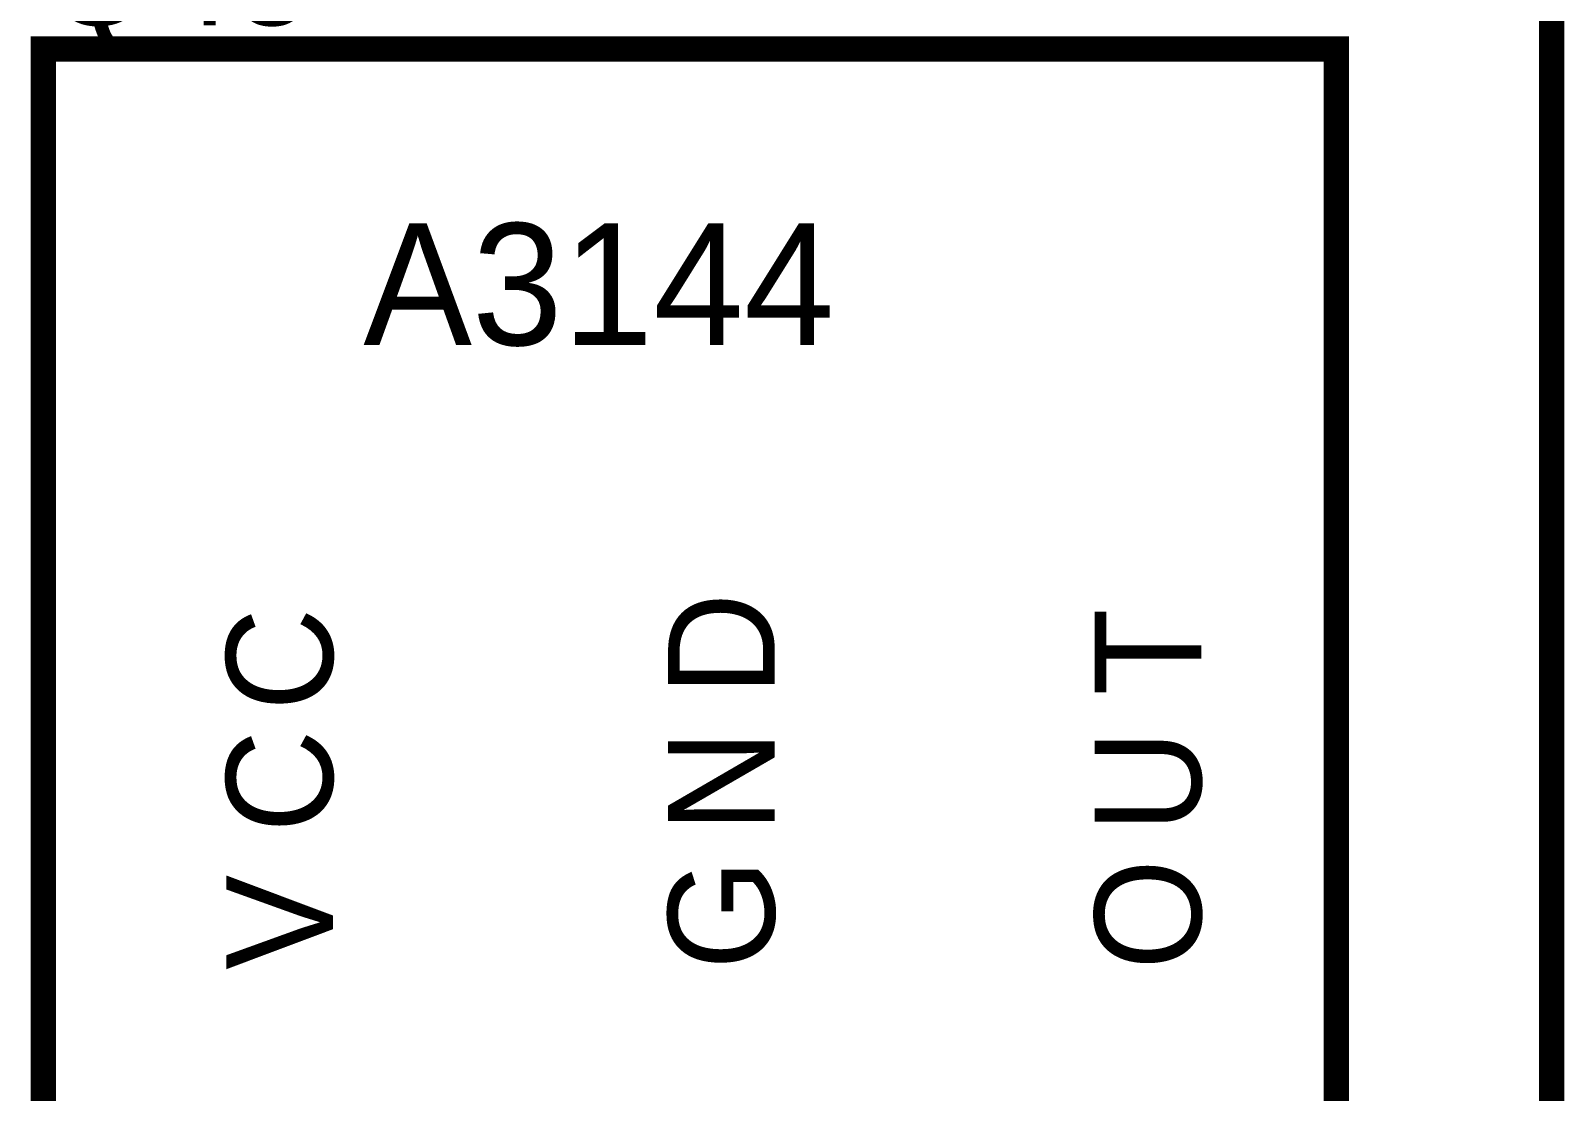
# Model space of a CAD drawing. Header units: inches. Extents: x 0 to 22.3, y 0 to 15.7.
# Drawn here: x 7.894 to 8.606, y 8.416 to 8.908 of the extents above; entities that cross this region are included whole.
import ezdxf

# ---------------------------------------------------------------- set-up
doc = ezdxf.new("R2010")
doc.units = ezdxf.units.IN
doc.header["$MEASUREMENT"] = 0
doc.layers.add('Sheet', color=255, linetype='Continuous')

msp = doc.modelspace()

# ---------------------------------------------------------------- linework, layer by layer
at = {"layer": 'Sheet'}
msp.add_lwpolyline([(8.60032, 9.4695, 0.0118, 0.0118, 0), (8.60032, 8.29996, 0.0118, 0.0118, 0), (8.60032, 8.22968, 0.0118, 0.0118, 0)], format="xyseb", dxfattribs=at)
for points in [[(7.90013, 8.89976, 0.0118, 0.0118, 0), (8.50042, 8.89976, 0.0118, 0.0118, 0), (8.50042, 8.39985, 0.0118, 0.0118, 0), (7.90013, 8.39985, 0.0118, 0.0118, 0), (7.90013, 8.89976, 0.0118, 0.0118, 0)], [(7.90013, 8.89976, 0.0039, 0.0039, 0), (7.90013, 8.39985, 0.0039, 0.0039, 0), (8.50042, 8.39985, 0.0039, 0.0039, 0), (8.50042, 8.89976, 0.0039, 0.0039, 0), (7.90013, 8.89976, 0.0039, 0.0039, 0), (7.90013, 8.89976, 0.0039, 0.0039, 0)]]:
    msp.add_lwpolyline(points, format="xyseb", close=True, dxfattribs=at)

# ---------------------------------------------------------------- texts
for s, height, p in [('Q45', 0.049505, (7.90013, 8.91081)), ('A3144', 0.056577, (8.04865, 8.7623))]:
    msp.add_text(s, height=height, dxfattribs=at).set_placement(p)
for s, p in [('D', (8.23961, 8.59964)), ('C', (8.03451, 8.59257)), ('T', (8.43765, 8.59964)), ('C', (8.03451, 8.53599)), ('N', (8.23961, 8.53599)), ('U', (8.43765, 8.53599)), ('V', (8.03451, 8.47234)), ('G', (8.23961, 8.47234)), ('O', (8.43765, 8.47234))]:
    msp.add_text(s, height=0.0495, rotation=90, dxfattribs=at).set_placement(p)

doc.saveas('drawing.dxf')
